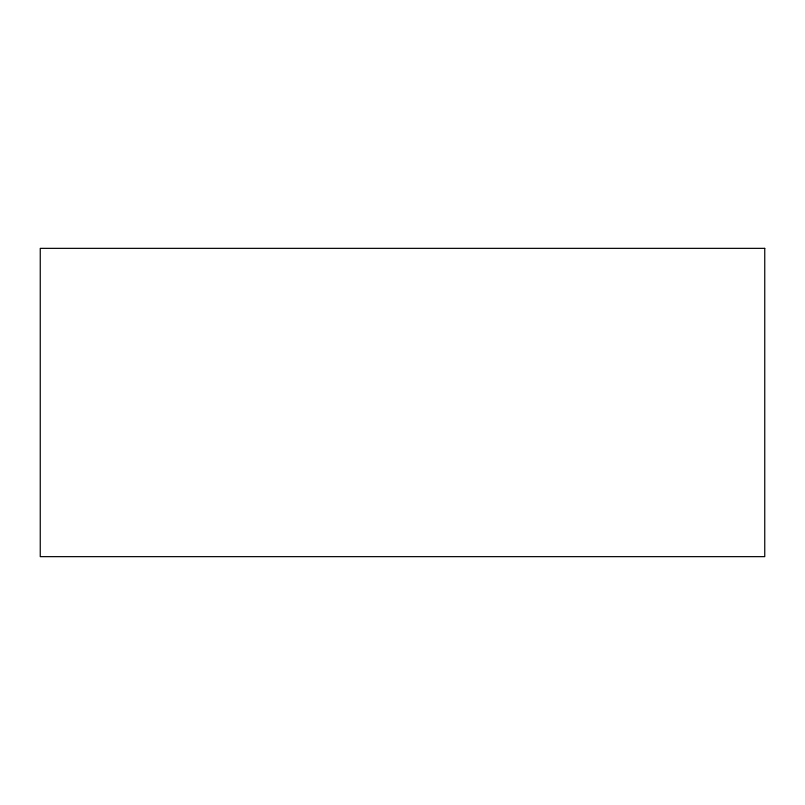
<?xml version="1.0" encoding="UTF-8"?>
<svg xmlns="http://www.w3.org/2000/svg" width="805" height="805" viewBox="0 0 805 805"><rect width="100%" height="100%" fill="white"/><g stroke="black" fill="none" stroke-linecap="round" stroke-linejoin="round"><path stroke-width="1.21" d="M764.75 248.353L40.25 248.353L40.25 556.647L764.75 556.647L764.75 248.353"/></g></svg>
